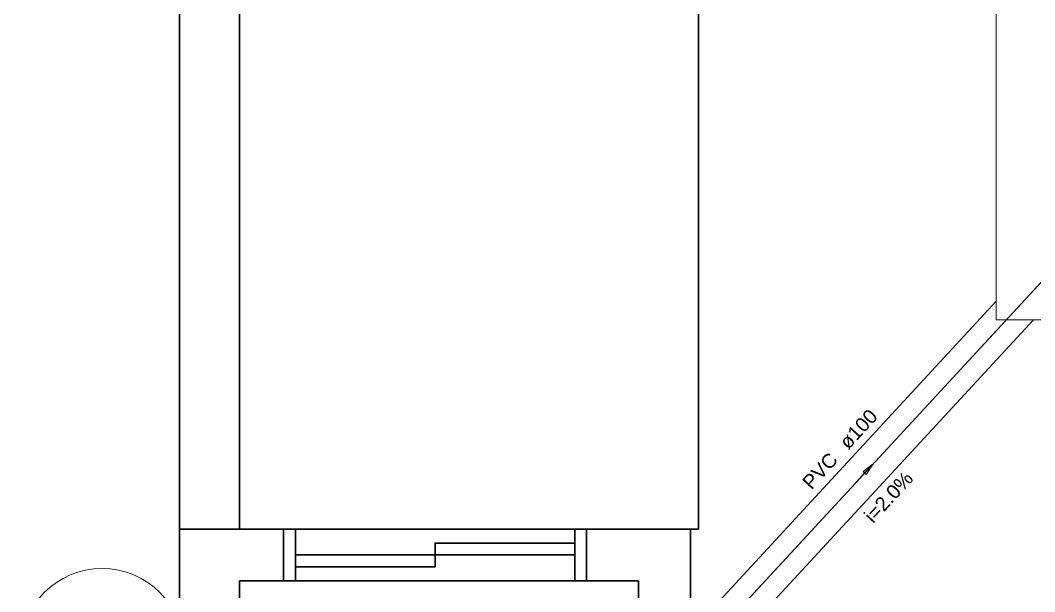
# Model space of a CAD drawing. Header units: inches. Extents: x -27 to 114, y -35 to 60.
# Drawn here: x 92.297 to 94.839, y -30.489 to -29.057 of the extents above; entities that cross this region are included whole.
import ezdxf

# ---------------------------------------------------------------- set-up
doc = ezdxf.new("R2010")
doc.units = ezdxf.units.IN
doc.header["$LTSCALE"] = 10
doc.header["$MEASUREMENT"] = 0
for name, color, linetype, lineweight in [('CV-Indicação coluna', 5, 'Continuous', 20), ('Simbolos', 160, 'Continuous', 20), ('TQ-Sentido tubo', 8, 'Continuous', 20), ('TQ-Seção tubo', 160, 'Continuous', 20), ('TQ-Textos tubo', 7, 'Continuous', 20), ('TQ-Tubos detalhe', 6, 'Continuous', 30), ('xeixo', 3, 'Continuous', 20), ('xjanela-porta', 253, 'Continuous', 30), ('xmuro', 4, 'Continuous', 30), ('xparede', 7, 'Continuous', 30), ('xpiso', 4, 'Continuous', 30)]:
    doc.layers.add(name, color=color, linetype=linetype, lineweight=lineweight)
doc.styles.add('Arial', font='arial.ttf')

# ---------------------------------------------------------------- blocks, each defined once
blk = doc.blocks.new('_Closed')
at = {"color": 0, "linetype": 'ByBlock', "lineweight": -2}
for p, q in [((-1, 0.166667), (0, 0)), ((-1, 0.166667), (-1, -0.166667)), ((0, 0), (-1, -0.166667)), ((0, 0), (-1, 0))]:
    blk.add_line(p, q, dxfattribs=at)

msp = doc.modelspace()

# ---------------------------------------------------------------- linework, layer by layer
at = {"layer": 'CV-Indicação coluna'}
msp.add_circle((92.5017, -30.636), 0.205, dxfattribs=at)
at = {"layer": 'Simbolos', "linetype": 'Continuous'}
msp.add_lwpolyline([(94.742, -29.8075), (95.542, -29.8075), (95.542, -29.0075), (94.742, -29.0075), (94.742, -29.8075)], close=True, dxfattribs=at)
at = {"layer": 'TQ-Sentido tubo'}
msp.add_lwpolyline([(94.4126, -30.1916), (94.3862, -30.2202)], dxfattribs=at)
at = {"layer": 'TQ-Seção tubo'}
for p, q in [((93.7053, -30.8832), (94.742, -29.7615)), ((93.7787, -30.9511), (94.8357, -29.8075))]:
    msp.add_line(p, q, dxfattribs=at)
at = {"layer": 'TQ-Tubos detalhe'}
msp.add_line((93.6853, -30.9785), (95.135, -29.41), dxfattribs=at)
at = {"layer": 'xeixo'}
msp.add_line((93.146, -31.562), (95.135, -29.41), dxfattribs=at)
at = {"layer": 'xjanela-porta'}
for p, q in [((93.686, -30.332), (92.986, -30.332)), ((93.686, -30.462), (92.986, -30.462))]:
    msp.add_line(p, q, dxfattribs=at)
for points in [[(92.956, -30.332), (92.986, -30.332), (92.986, -30.462), (92.956, -30.462)], [(93.716, -30.462), (93.686, -30.462), (93.686, -30.332), (93.716, -30.332)]]:
    msp.add_lwpolyline(points, dxfattribs=at)
for points in [[(93.686, -30.397), (93.336, -30.397), (93.336, -30.367), (93.686, -30.367), (93.686, -30.397), (93.686, -30.397)], [(93.336, -30.427), (92.986, -30.427), (92.986, -30.397), (93.336, -30.397), (93.336, -30.427), (93.336, -30.427)]]:
    msp.add_lwpolyline(points, close=True, dxfattribs=at)
at = {"layer": 'xmuro'}
for p, q in [((92.696, -28.7837), (92.696, -30.332)), ((92.846, -28.7837), (92.846, -30.332))]:
    msp.add_line(p, q, dxfattribs=at)
at = {"layer": 'xparede'}
for p, q in [((92.696, -32.762), (92.696, -30.332)), ((92.956, -30.332), (92.696, -30.332)), ((92.956, -30.332), (92.956, -30.462)), ((93.976, -30.332), (93.716, -30.332)), ((93.716, -30.332), (93.716, -30.462)), ((93.976, -30.332), (93.976, -32.462)), ((92.846, -32.462), (92.846, -30.462)), ((92.956, -30.462), (92.846, -30.462)), ((93.846, -30.462), (93.716, -30.462)), ((93.846, -30.462), (93.846, -32.462))]:
    msp.add_line(p, q, dxfattribs=at)
at = {"layer": 'xpiso'}
for p, q in [((92.846, -30.332), (92.846, -28.7837)), ((93.996, -28.7837), (93.996, -30.332)), ((93.996, -28.7837), (93.996, -30.332)), ((93.996, -30.332), (92.846, -30.332)), ((93.976, -30.332), (93.996, -30.332))]:
    msp.add_line(p, q, dxfattribs=at)

# ---------------------------------------------------------------- block references
at = {"layer": 'TQ-Sentido tubo', "xscale": 0.0317020237721648, "yscale": 0.0317020237721648, "zscale": 0.0317020237721648, "rotation": 47.252769101806}
msp.add_blockref('_Closed', (94.4341, -30.1683), dxfattribs=at)

# ---------------------------------------------------------------- texts
at = {"layer": 'TQ-Textos tubo', "char_height": 0.0353, "rotation": 47.2541, "line_spacing_factor": 0.798, "style": 'Arial'}
for s, insert, width, attachment_point in [('ø100', (94.3724, -30.1353), 0.123789, 7), ('PVC', (94.3484, -30.1613), 0.111861, 9), ('i=2.0%', (94.4857, -30.2641), 0.167791, 8)]:
    msp.add_mtext(s, dxfattribs=dict(at, insert=insert, width=width, attachment_point=attachment_point))

doc.saveas('drawing.dxf')
